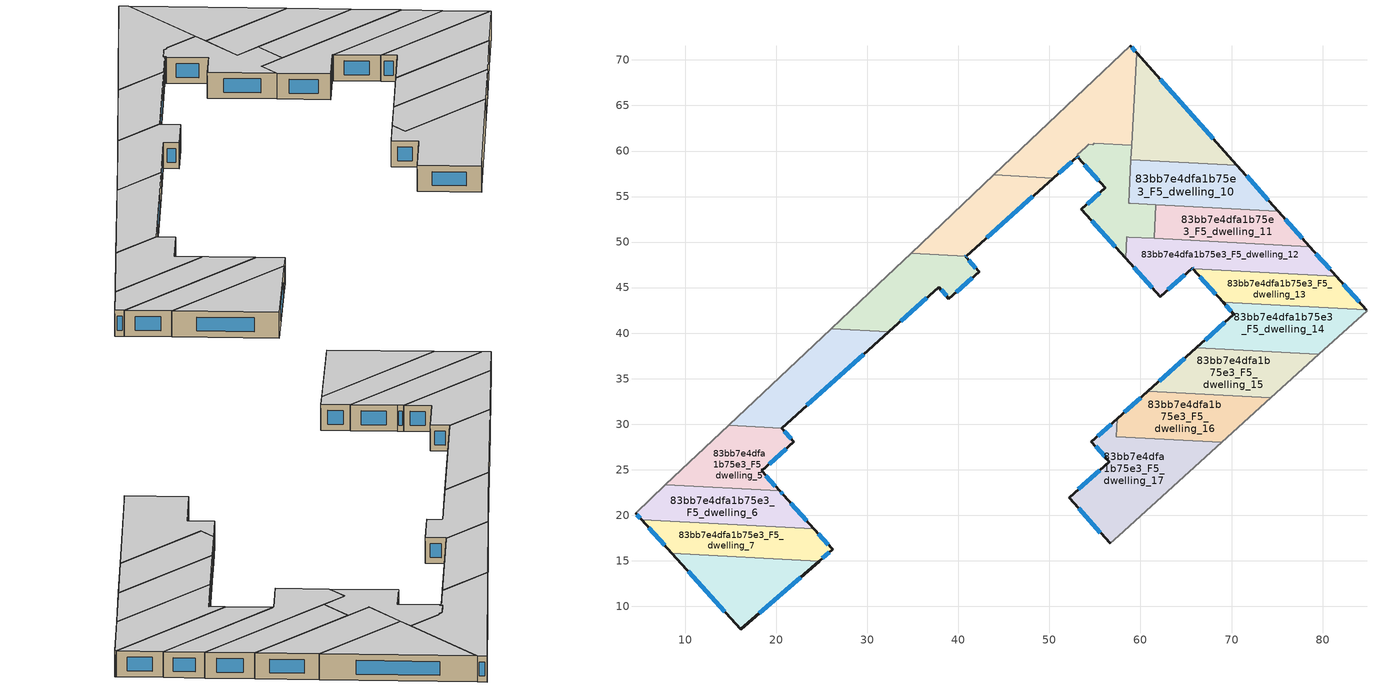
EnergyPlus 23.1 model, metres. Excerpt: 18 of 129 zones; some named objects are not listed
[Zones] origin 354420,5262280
83bb7e4dfa1b75e3_F5_dwelling_0
 floor to 83bb7e4dfa1b75e3_F4_dwelling_0 (EU_floor_Construction): 58.86,71.58 59.58,70.78 59.04,60.63 54.92,60.85 54.77,60.71 54.34,60.73 54.02,60.45 54.01,60.43 53.06,59.58 53.26,59.36 53.15,59.26 53.05,59.37 50.43,57.03 43.89,57.37 z15
 wall outside (EU_wall_Construction): 59.58,70.78 58.86,71.58 / 50.43,57.03 53.05,59.37 53.15,59.26 z15:18
 wall to 83bb7e4dfa1b75e3_F5_dwelling_1 (EU_wall_Construction): 53.15,59.26 53.26,59.36 53.06,59.58 54.01,60.43 54.02,60.45 / 54.03,60.45 54.34,60.73 54.77,60.71 54.92,60.85 59.04,60.63 z15:18
 wall to 83bb7e4dfa1b75e3_F5_dwelling_2 (EU_wall_Construction): 43.89,57.37 50.43,57.03 z15:18
 wall adiabatic (EU_wall_Construction): 58.86,71.58 43.89,57.37 z15:18
 wall to 83bb7e4dfa1b75e3_F5_dwelling_9 (EU_wall_Construction): 59.04,60.63 59.58,70.78 z15:18
 window (EU_Window_Construction): 59.41,70.96 59.03,71.39 / 53.07,59.34 53.13,59.29 / 51.05,57.58 52.43,58.82 z15.7:17.3
 ceiling to 83bb7e4dfa1b75e3_F6_dwelling_0 (EU_floor_Construction): 59.04,60.63 59.58,70.78 58.86,71.58 43.89,57.37 50.43,57.03 53.05,59.37 53.15,59.26 53.26,59.36 53.06,59.58 54.01,60.43 54.02,60.45 54.34,60.73 54.77,60.71 54.92,60.85 z18
83bb7e4dfa1b75e3_F5_dwelling_1
 floor to 83bb7e4dfa1b75e3_F4_dwelling_1 (EU_floor_Construction): 59.04,60.63 58.71,54.27 58.91,54.26 61.7,54.11 61.51,50.4 58.71,50.55 58.51,50.56 58.39,48.21 53.52,53.61 56.14,55.95 53.15,59.26 53.26,59.36 53.06,59.58 54.01,60.43 54.03,60.45 54.34,60.73 54.77,60.71 54.92,60.85 z15
 wall outside (EU_wall_Construction): 53.15,59.26 56.14,55.95 53.52,53.61 58.39,48.21 z15:18
 wall to 83bb7e4dfa1b75e3_F5_dwelling_12 (EU_wall_Construction): 58.39,48.21 58.51,50.56 58.71,50.55 61.51,50.4 z15:18
 wall to 83bb7e4dfa1b75e3_F5_dwelling_11 (EU_wall_Construction): 61.51,50.4 61.7,54.11 z15:18
 wall to 83bb7e4dfa1b75e3_F5_dwelling_10 (EU_wall_Construction): 61.7,54.11 58.91,54.26 58.71,54.27 58.96,59.06 z15:18
 wall to 83bb7e4dfa1b75e3_F5_dwelling_9 (EU_wall_Construction): 58.96,59.06 59.04,60.63 z15:18
 window (EU_Window_Construction): 54.66,52.34 57.24,49.48 / 55.52,55.4 54.14,54.16 / 53.85,58.48 55.43,56.72 z15.7:17.3
 ceiling to 83bb7e4dfa1b75e3_F6_dwelling_1 (EU_floor_Construction): 61.51,50.4 61.7,54.11 58.91,54.26 58.71,54.27 59.04,60.63 54.92,60.85 54.77,60.71 54.34,60.73 54.03,60.45 54.01,60.43 53.06,59.58 53.26,59.36 53.15,59.26 56.14,55.95 53.52,53.61 58.39,48.21 58.51,50.56 58.71,50.55 z18
83bb7e4dfa1b75e3_F5_dwelling_10
 floor to 83bb7e4dfa1b75e3_F4_dwelling_10 (EU_floor_Construction): 70.6,58.44 75.11,53.4 58.71,54.27 58.96,59.06 z15
 wall outside (EU_wall_Construction): 75.11,53.4 70.6,58.44 z15:18
 wall to 83bb7e4dfa1b75e3_F5_dwelling_9 (EU_wall_Construction): 70.6,58.44 58.96,59.06 z15:18
 wall to 83bb7e4dfa1b75e3_F5_dwelling_11 (EU_wall_Construction): 61.7,54.11 75.11,53.4 z15:18
 window (EU_Window_Construction): 74.05,54.59 71.66,57.26 z15.7:17.3
 ceiling to 83bb7e4dfa1b75e3_F6_dwelling_10 (EU_floor_Construction): 75.11,53.4 70.6,58.44 58.96,59.06 58.71,54.27 z18
83bb7e4dfa1b75e3_F5_dwelling_11
 floor to 83bb7e4dfa1b75e3_F4_dwelling_11 (EU_floor_Construction): 75.11,53.4 78.6,49.5 61.51,50.4 61.7,54.11 z15
 wall outside (EU_wall_Construction): 78.6,49.5 75.11,53.4 z15:18
 wall to 83bb7e4dfa1b75e3_F5_dwelling_12 (EU_wall_Construction): 61.51,50.4 78.6,49.5 z15:18
 window (EU_Window_Construction): 77.78,50.41 75.93,52.48 z15.7:17.3
 ceiling to 83bb7e4dfa1b75e3_F6_dwelling_11 (EU_floor_Construction): 78.6,49.5 75.11,53.4 61.7,54.11 61.51,50.4 z18
83bb7e4dfa1b75e3_F5_dwelling_12
 floor to 83bb7e4dfa1b75e3_F4_dwelling_12 (EU_floor_Construction): 78.6,49.5 81.5,46.25 65.73,47.08 65.67,47.15 62.18,44.01 58.39,48.21 58.51,50.56 z15
 wall outside (EU_wall_Construction): 81.5,46.25 78.6,49.5 / 58.39,48.21 62.18,44.01 65.67,47.15 65.73,47.08 z15:18
 wall to 83bb7e4dfa1b75e3_F5_dwelling_13 (EU_wall_Construction): 65.73,47.08 81.5,46.25 z15:18
 window (EU_Window_Construction): 80.82,47.01 79.28,48.73 / 65.69,47.13 65.72,47.1 / 63,44.75 64.85,46.41 / 59.28,47.23 61.29,45 z15.7:17.3
 ceiling to 83bb7e4dfa1b75e3_F6_dwelling_12 (EU_floor_Construction): 81.5,46.25 78.6,49.5 58.51,50.56 58.39,48.21 62.18,44.01 65.67,47.15 65.73,47.08 z18
83bb7e4dfa1b75e3_F5_dwelling_13
 floor to 83bb7e4dfa1b75e3_F4_dwelling_13 (EU_floor_Construction): 81.5,46.25 84.8,42.56 69.07,43.39 65.73,47.08 z15
 wall outside (EU_wall_Construction): 65.73,47.08 69.07,43.39 / 84.8,42.56 81.5,46.25 z15:18
 wall to 83bb7e4dfa1b75e3_F5_dwelling_14 (EU_wall_Construction): 69.07,43.39 84.8,42.56 z15:18
 window (EU_Window_Construction): 66.52,46.21 68.28,44.25 / 84.02,43.42 82.27,45.38 z15.7:17.3
 ceiling to 83bb7e4dfa1b75e3_F6_dwelling_13 (EU_floor_Construction): 84.8,42.56 81.5,46.25 65.73,47.08 69.07,43.39 z18
83bb7e4dfa1b75e3_F5_dwelling_14
 floor to 83bb7e4dfa1b75e3_F4_dwelling_14 (EU_floor_Construction): 84.8,42.56 84.88,42.47 79.58,37.66 66.12,38.37 70.25,42.07 69.07,43.39 z15
 wall outside (EU_wall_Construction): 69.07,43.39 70.25,42.07 66.12,38.37 z15:18
 wall adiabatic (EU_wall_Construction): 79.58,37.66 84.88,42.47 84.8,42.56 z15:18
 wall to 83bb7e4dfa1b75e3_F5_dwelling_15 (EU_wall_Construction): 66.12,38.37 79.58,37.66 z15:18
 window (EU_Window_Construction): 69.28,41.2 67.09,39.24 / 69.35,43.08 69.97,42.38 z15.7:17.3
 ceiling to 83bb7e4dfa1b75e3_F6_dwelling_14 (EU_floor_Construction): 84.88,42.47 84.8,42.56 69.07,43.39 70.25,42.07 66.12,38.37 79.58,37.66 z18
83bb7e4dfa1b75e3_F5_dwelling_15
 floor to 83bb7e4dfa1b75e3_F4_dwelling_15 (EU_floor_Construction): 79.58,37.66 74.33,32.9 60.82,33.62 66.12,38.37 z15
 wall outside (EU_wall_Construction): 66.12,38.37 60.82,33.62 z15:18
 wall to 83bb7e4dfa1b75e3_F5_dwelling_16 (EU_wall_Construction): 60.82,33.62 74.33,32.9 z15:18
 wall adiabatic (EU_wall_Construction): 74.33,32.9 79.58,37.66 z15:18
 window (EU_Window_Construction): 64.88,37.26 62.06,34.73 z15.7:17.3
 ceiling to 83bb7e4dfa1b75e3_F6_dwelling_15 (EU_floor_Construction): 79.58,37.66 66.12,38.37 60.82,33.62 74.33,32.9 z18
83bb7e4dfa1b75e3_F5_dwelling_16
 floor to 83bb7e4dfa1b75e3_F4_dwelling_16 (EU_floor_Construction): 74.33,32.9 68.95,28.03 57.35,28.64 57.46,30.6 60.82,33.62 z15
 wall outside (EU_wall_Construction): 60.82,33.62 57.46,30.6 z15:18
 wall adiabatic (EU_wall_Construction): 68.95,28.03 74.33,32.9 z15:18
 wall to 83bb7e4dfa1b75e3_F5_dwelling_17 (EU_wall_Construction): 57.46,30.6 57.35,28.64 68.95,28.03 z15:18
 window (EU_Window_Construction): 60.03,32.91 58.25,31.31 z15.7:17.3
 ceiling to 83bb7e4dfa1b75e3_F6_dwelling_16 (EU_floor_Construction): 74.33,32.9 60.82,33.62 57.46,30.6 57.35,28.64 68.95,28.03 z18
83bb7e4dfa1b75e3_F5_dwelling_17
 floor to 83bb7e4dfa1b75e3_F4_dwelling_17 (EU_floor_Construction): 68.95,28.03 57.6,17.75 56.67,16.91 52.15,21.93 56.58,25.89 54.62,28.06 57.46,30.6 57.35,28.64 z15
 wall outside (EU_wall_Construction): 57.46,30.6 54.62,28.06 56.58,25.89 52.15,21.93 56.67,16.91 z15:18
 wall adiabatic (EU_wall_Construction): 56.67,16.91 57.6,17.75 68.95,28.03 z15:18
 window (EU_Window_Construction): 56.79,30.01 55.29,28.66 / 53.21,20.75 55.61,18.09 / 55.54,24.96 53.19,22.86 / 55.08,27.55 56.12,26.4 z15.7:17.3
 ceiling to 83bb7e4dfa1b75e3_F6_dwelling_17 (EU_floor_Construction): 68.95,28.03 57.35,28.64 57.46,30.6 54.62,28.06 56.58,25.89 52.15,21.93 56.67,16.91 57.6,17.75 z18
83bb7e4dfa1b75e3_F5_dwelling_2
 floor to 83bb7e4dfa1b75e3_F4_dwelling_2 (EU_floor_Construction): 50.43,57.03 40.87,48.46 34.84,48.78 43.89,57.37 z15
 wall outside (EU_wall_Construction): 40.87,48.46 50.43,57.03 z15:18
 wall to 83bb7e4dfa1b75e3_F5_dwelling_3 (EU_wall_Construction): 34.84,48.78 40.87,48.46 z15:18
 wall adiabatic (EU_wall_Construction): 43.89,57.37 34.84,48.78 z15:18
 window (EU_Window_Construction): 43.12,50.47 48.19,55.01 z15.7:17.3
 ceiling to 83bb7e4dfa1b75e3_F6_dwelling_2 (EU_floor_Construction): 50.43,57.03 43.89,57.37 34.84,48.78 40.87,48.46 z18
83bb7e4dfa1b75e3_F5_dwelling_3
 floor to 83bb7e4dfa1b75e3_F4_dwelling_3 (EU_floor_Construction): 40.87,48.46 40.81,48.4 42.28,46.76 38.97,43.79 37.84,45.04 32.38,40.14 26.05,40.48 31.28,45.4 34.84,48.78 z15
 wall outside (EU_wall_Construction): 32.38,40.14 37.84,45.04 38.97,43.79 42.28,46.76 40.81,48.4 40.87,48.46 z15:18
 wall to 83bb7e4dfa1b75e3_F5_dwelling_4 (EU_wall_Construction): 26.05,40.48 32.38,40.14 z15:18
 wall adiabatic (EU_wall_Construction): 34.84,48.78 31.28,45.4 26.05,40.48 z15:18
 window (EU_Window_Construction): 38.1,44.74 38.7,44.08 / 33.66,41.29 36.56,43.89 / 40.82,48.41 40.86,48.44 / 41.94,47.15 41.15,48.01 / 39.75,44.48 41.5,46.06 z15.7:17.3
 ceiling to 83bb7e4dfa1b75e3_F6_dwelling_3 (EU_floor_Construction): 38.97,43.79 42.28,46.76 40.81,48.4 40.87,48.46 34.84,48.78 31.28,45.4 26.05,40.48 32.38,40.14 37.84,45.04 z18
83bb7e4dfa1b75e3_F5_dwelling_4
 floor to 83bb7e4dfa1b75e3_F4_dwelling_4 (EU_floor_Construction): 32.38,40.14 20.58,29.58 14.79,29.88 26.05,40.48 z15
 wall outside (EU_wall_Construction): 20.58,29.58 32.38,40.14 z15:18
 wall to 83bb7e4dfa1b75e3_F5_dwelling_5 (EU_wall_Construction): 14.79,29.88 20.58,29.58 z15:18
 wall adiabatic (EU_wall_Construction): 26.05,40.48 14.79,29.88 z15:18
 window (EU_Window_Construction): 23.35,32.06 29.61,37.66 z15.7:17.3
 ceiling to 83bb7e4dfa1b75e3_F6_dwelling_4 (EU_floor_Construction): 32.38,40.14 26.05,40.48 14.79,29.88 20.58,29.58 z18
83bb7e4dfa1b75e3_F5_dwelling_5
 floor to 83bb7e4dfa1b75e3_F4_dwelling_5 (EU_floor_Construction): 20.58,29.58 21.95,28.05 18.39,24.87 20.37,22.67 7.83,23.33 14.79,29.88 z15
 wall outside (EU_wall_Construction): 20.37,22.67 18.39,24.87 21.95,28.05 20.58,29.58 z15:18
 wall to 83bb7e4dfa1b75e3_F5_dwelling_6 (EU_wall_Construction): 7.83,23.33 20.37,22.67 z15:18
 wall adiabatic (EU_wall_Construction): 14.79,29.88 7.83,23.33 z15:18
 window (EU_Window_Construction): 21.63,28.41 20.9,29.22 / 19.23,25.62 21.12,27.31 / 19.91,23.19 18.86,24.35 z15.7:17.3
 ceiling to 83bb7e4dfa1b75e3_F6_dwelling_5 (EU_floor_Construction): 20.37,22.67 18.39,24.87 21.95,28.05 20.58,29.58 14.79,29.88 7.83,23.33 z18
83bb7e4dfa1b75e3_F5_dwelling_6
 floor to 83bb7e4dfa1b75e3_F4_dwelling_6 (EU_floor_Construction): 20.82,22.17 24.13,18.51 5.21,19.51 4.54,20.25 7.83,23.33 20.37,22.67 z15
 wall outside (EU_wall_Construction): 4.54,20.25 5.21,19.51 / 24.13,18.51 20.82,22.17 20.37,22.67 z15:18
 wall adiabatic (EU_wall_Construction): 7.83,23.33 4.54,20.25 z15:18
 wall to 83bb7e4dfa1b75e3_F5_dwelling_7 (EU_wall_Construction): 5.21,19.51 24.13,18.51 z15:18
 window (EU_Window_Construction): 4.7,20.07 5.05,19.68 / 20.71,22.29 20.48,22.55 / 23.35,19.37 21.6,21.31 z15.7:17.3
 ceiling to 83bb7e4dfa1b75e3_F6_dwelling_6 (EU_floor_Construction): 24.13,18.51 20.82,22.17 20.37,22.67 7.83,23.33 4.54,20.25 5.21,19.51 z18
83bb7e4dfa1b75e3_F5_dwelling_7
 floor to 83bb7e4dfa1b75e3_F4_dwelling_7 (EU_floor_Construction): 24.13,18.51 26.19,16.24 24.73,14.97 8.54,15.83 5.21,19.51 z15
 wall outside (EU_wall_Construction): 5.21,19.51 8.54,15.83 / 24.73,14.97 26.19,16.24 24.13,18.51 z15:18
 wall to 83bb7e4dfa1b75e3_F5_dwelling_8 (EU_wall_Construction): 8.54,15.83 24.73,14.97 z15:18
 window (EU_Window_Construction): 5.99,18.65 7.76,16.69 / 25.7,16.77 24.61,17.98 / 25.08,15.27 25.85,15.94 z15.7:17.3
 ceiling to 83bb7e4dfa1b75e3_F6_dwelling_7 (EU_floor_Construction): 26.19,16.24 24.13,18.51 5.21,19.51 8.54,15.83 24.73,14.97 z18
83bb7e4dfa1b75e3_F5_dwelling_8
 floor to 83bb7e4dfa1b75e3_F4_dwelling_8 (EU_floor_Construction): 24.73,14.97 16.11,7.46 8.54,15.83 z15
 wall outside (EU_wall_Construction): 8.54,15.83 16.11,7.46 24.73,14.97 z15:18
 window (EU_Window_Construction): 18.14,9.22 22.71,13.21 / 10.32,13.86 14.33,9.42 z15.7:17.3
 ceiling to 83bb7e4dfa1b75e3_F6_dwelling_8 (EU_floor_Construction): 24.73,14.97 8.54,15.83 16.11,7.46 z18
83bb7e4dfa1b75e3_F5_dwelling_9
 floor to 83bb7e4dfa1b75e3_F4_dwelling_9 (EU_floor_Construction): 59.58,70.78 70.6,58.44 58.96,59.06 z15
 wall outside (EU_wall_Construction): 70.6,58.44 59.58,70.78 z15:18
 window (EU_Window_Construction): 68.01,61.34 62.17,67.88 z15.7:17.3
 ceiling to 83bb7e4dfa1b75e3_F6_dwelling_9 (EU_floor_Construction): 70.6,58.44 59.58,70.78 58.96,59.06 z18
[Building]
EU S2 Campaign: North Axis=0; Terrain=City; Solar Distribution=FullExterior
[Site:Location]
Budapest.Ferenc.Liszt.Intl.AP: Latitude=47.437; Longitude=19.256; Time Zone=1; Elevation=185
[SizingPeriod:WeatherFileDays]
AnnualSizingPeriod: Begin Month=1; Begin Day of Month=1; End Month=12; End Day of Month=31; Day of Week for Start Day=Monday; Use Weather File Daylight Saving Period=No; Use Weather File Rain and Snow Indicators=No
[MATERIAL]
EU_InternalMass_Material: Roughness=MediumRough; Thickness=0.1; Conductivity=1; Density=1800; Specific Heat=900; Thermal Absorptance=0.9; Solar Absorptance=0.7; Visible Absorptance=0.7
[MATERIAL:NOMASS] Roughness=MediumRough; Thermal Absorptance=0.9; Solar Absorptance=0.7; Visible Absorptance=0.7
Name | Thermal Resistance
EU_wall_NoMass | 0.832559
EU_floor_NoMass | 0.872794
[WINDOWMATERIAL:SIMPLEGLAZINGSYSTEM]
EU_Window_SimpleGlazing: UFactor=2.79869; Solar Heat Gain Coefficient=0.75; Visible Transmittance=0.75
[CONSTRUCTION]
EU_wall_Construction: EU_wall_NoMass
EU_floor_Construction: EU_floor_NoMass
EU_Window_Construction: EU_Window_SimpleGlazing
EU_InternalMass_Construction: EU_InternalMass_Material
[ZONE] Type=1; Multiplier=1; Ceiling Height=autocalculate; Floor Area=autocalculate; Part of Total Floor Area=Yes
Name | Volume
83bb7e4dfa1b75e3_F5_dwelling_0 | 273.996
83bb7e4dfa1b75e3_F5_dwelling_1 | 168.745
83bb7e4dfa1b75e3_F5_dwelling_10 | 202.135
83bb7e4dfa1b75e3_F5_dwelling_11 | 170.207
83bb7e4dfa1b75e3_F5_dwelling_12 | 231.677
83bb7e4dfa1b75e3_F5_dwelling_13 | 166.284
83bb7e4dfa1b75e3_F5_dwelling_14 | 212.929
83bb7e4dfa1b75e3_F5_dwelling_15 | 203.663
83bb7e4dfa1b75e3_F5_dwelling_16 | 203.62
83bb7e4dfa1b75e3_F5_dwelling_17 | 294.238
83bb7e4dfa1b75e3_F5_dwelling_2 | 171.122
83bb7e4dfa1b75e3_F5_dwelling_3 | 193.853
83bb7e4dfa1b75e3_F5_dwelling_4 | 203.385
83bb7e4dfa1b75e3_F5_dwelling_5 | 183.77
83bb7e4dfa1b75e3_F5_dwelling_6 | 193.573
83bb7e4dfa1b75e3_F5_dwelling_7 | 193.58
83bb7e4dfa1b75e3_F5_dwelling_8 | 193.571
83bb7e4dfa1b75e3_F5_dwelling_9 | 205.185
[INTERNALMASS] Construction=EU_InternalMass_Construction
Name | Zone or ZoneList | Surface Area
83bb7e4dfa1b75e3_F5_dwelling_0_EU_InternalMass | 83bb7e4dfa1b75e3_F5_dwelling_0 | 91.3369
83bb7e4dfa1b75e3_F5_dwelling_1_EU_InternalMass | 83bb7e4dfa1b75e3_F5_dwelling_1 | 56.2485
83bb7e4dfa1b75e3_F5_dwelling_2_EU_InternalMass | 83bb7e4dfa1b75e3_F5_dwelling_2 | 57.0474
83bb7e4dfa1b75e3_F5_dwelling_3_EU_InternalMass | 83bb7e4dfa1b75e3_F5_dwelling_3 | 64.6176
83bb7e4dfa1b75e3_F5_dwelling_4_EU_InternalMass | 83bb7e4dfa1b75e3_F5_dwelling_4 | 67.7954
83bb7e4dfa1b75e3_F5_dwelling_5_EU_InternalMass | 83bb7e4dfa1b75e3_F5_dwelling_5 | 61.2566
83bb7e4dfa1b75e3_F5_dwelling_6_EU_InternalMass | 83bb7e4dfa1b75e3_F5_dwelling_6 | 64.5244
83bb7e4dfa1b75e3_F5_dwelling_7_EU_InternalMass | 83bb7e4dfa1b75e3_F5_dwelling_7 | 64.527
83bb7e4dfa1b75e3_F5_dwelling_8_EU_InternalMass | 83bb7e4dfa1b75e3_F5_dwelling_8 | 64.5238
83bb7e4dfa1b75e3_F5_dwelling_9_EU_InternalMass | 83bb7e4dfa1b75e3_F5_dwelling_9 | 68.395
83bb7e4dfa1b75e3_F5_dwelling_10_EU_InternalMass | 83bb7e4dfa1b75e3_F5_dwelling_10 | 67.3781
83bb7e4dfa1b75e3_F5_dwelling_11_EU_InternalMass | 83bb7e4dfa1b75e3_F5_dwelling_11 | 56.7353
83bb7e4dfa1b75e3_F5_dwelling_12_EU_InternalMass | 83bb7e4dfa1b75e3_F5_dwelling_12 | 77.2276
83bb7e4dfa1b75e3_F5_dwelling_13_EU_InternalMass | 83bb7e4dfa1b75e3_F5_dwelling_13 | 55.428
83bb7e4dfa1b75e3_F5_dwelling_14_EU_InternalMass | 83bb7e4dfa1b75e3_F5_dwelling_14 | 70.9763
83bb7e4dfa1b75e3_F5_dwelling_15_EU_InternalMass | 83bb7e4dfa1b75e3_F5_dwelling_15 | 67.8877
83bb7e4dfa1b75e3_F5_dwelling_16_EU_InternalMass | 83bb7e4dfa1b75e3_F5_dwelling_16 | 67.8733
83bb7e4dfa1b75e3_F5_dwelling_17_EU_InternalMass | 83bb7e4dfa1b75e3_F5_dwelling_17 | 98.0796
[OTHEREQUIPMENT] Fuel Type=Electricity; Design Level Calculation Method=Watts/Area; Power per Zone Floor Area=1; Fraction Latent=0; Fraction Radiant=0; Fraction Lost=0; Carbon Dioxide Generation Rate=0; EndUse Subcategory=EU_Step8_InternalGains
Name | Zone or ZoneList or Space or SpaceList | Schedule
EU_Step8_InternalGain_83bb7e4dfa1b75e3_F5_dwelling_0_f000 | 83bb7e4dfa1b75e3_F5_dwelling_0 | EU_Step8_GainSchedule_83bb7e4dfa1b75e3_F5_dwelling_0_f000
EU_Step8_InternalGain_83bb7e4dfa1b75e3_F5_dwelling_1_f000 | 83bb7e4dfa1b75e3_F5_dwelling_1 | EU_Step8_GainSchedule_83bb7e4dfa1b75e3_F5_dwelling_1_f000
EU_Step8_InternalGain_83bb7e4dfa1b75e3_F5_dwelling_2_f000 | 83bb7e4dfa1b75e3_F5_dwelling_2 | EU_Step8_GainSchedule_83bb7e4dfa1b75e3_F5_dwelling_2_f000
EU_Step8_InternalGain_83bb7e4dfa1b75e3_F5_dwelling_3_f000 | 83bb7e4dfa1b75e3_F5_dwelling_3 | EU_Step8_GainSchedule_83bb7e4dfa1b75e3_F5_dwelling_3_f000
EU_Step8_InternalGain_83bb7e4dfa1b75e3_F5_dwelling_4_f000 | 83bb7e4dfa1b75e3_F5_dwelling_4 | EU_Step8_GainSchedule_83bb7e4dfa1b75e3_F5_dwelling_4_f000
EU_Step8_InternalGain_83bb7e4dfa1b75e3_F5_dwelling_5_f000 | 83bb7e4dfa1b75e3_F5_dwelling_5 | EU_Step8_GainSchedule_83bb7e4dfa1b75e3_F5_dwelling_5_f000
EU_Step8_InternalGain_83bb7e4dfa1b75e3_F5_dwelling_6_f000 | 83bb7e4dfa1b75e3_F5_dwelling_6 | EU_Step8_GainSchedule_83bb7e4dfa1b75e3_F5_dwelling_6_f000
EU_Step8_InternalGain_83bb7e4dfa1b75e3_F5_dwelling_7_f000 | 83bb7e4dfa1b75e3_F5_dwelling_7 | EU_Step8_GainSchedule_83bb7e4dfa1b75e3_F5_dwelling_7_f000
EU_Step8_InternalGain_83bb7e4dfa1b75e3_F5_dwelling_8_f000 | 83bb7e4dfa1b75e3_F5_dwelling_8 | EU_Step8_GainSchedule_83bb7e4dfa1b75e3_F5_dwelling_8_f000
EU_Step8_InternalGain_83bb7e4dfa1b75e3_F5_dwelling_9_f000 | 83bb7e4dfa1b75e3_F5_dwelling_9 | EU_Step8_GainSchedule_83bb7e4dfa1b75e3_F5_dwelling_9_f000
EU_Step8_InternalGain_83bb7e4dfa1b75e3_F5_dwelling_10_f000 | 83bb7e4dfa1b75e3_F5_dwelling_10 | EU_Step8_GainSchedule_83bb7e4dfa1b75e3_F5_dwelling_10_f000
EU_Step8_InternalGain_83bb7e4dfa1b75e3_F5_dwelling_11_f000 | 83bb7e4dfa1b75e3_F5_dwelling_11 | EU_Step8_GainSchedule_83bb7e4dfa1b75e3_F5_dwelling_11_f000
EU_Step8_InternalGain_83bb7e4dfa1b75e3_F5_dwelling_12_f000 | 83bb7e4dfa1b75e3_F5_dwelling_12 | EU_Step8_GainSchedule_83bb7e4dfa1b75e3_F5_dwelling_12_f000
EU_Step8_InternalGain_83bb7e4dfa1b75e3_F5_dwelling_13_f000 | 83bb7e4dfa1b75e3_F5_dwelling_13 | EU_Step8_GainSchedule_83bb7e4dfa1b75e3_F5_dwelling_13_f000
EU_Step8_InternalGain_83bb7e4dfa1b75e3_F5_dwelling_14_f000 | 83bb7e4dfa1b75e3_F5_dwelling_14 | EU_Step8_GainSchedule_83bb7e4dfa1b75e3_F5_dwelling_14_f000
EU_Step8_InternalGain_83bb7e4dfa1b75e3_F5_dwelling_15_f000 | 83bb7e4dfa1b75e3_F5_dwelling_15 | EU_Step8_GainSchedule_83bb7e4dfa1b75e3_F5_dwelling_15_f000
EU_Step8_InternalGain_83bb7e4dfa1b75e3_F5_dwelling_16_f000 | 83bb7e4dfa1b75e3_F5_dwelling_16 | EU_Step8_GainSchedule_83bb7e4dfa1b75e3_F5_dwelling_16_f000
EU_Step8_InternalGain_83bb7e4dfa1b75e3_F5_dwelling_17_f000 | 83bb7e4dfa1b75e3_F5_dwelling_17 | EU_Step8_GainSchedule_83bb7e4dfa1b75e3_F5_dwelling_17_f000
[ZONEVENTILATION:DESIGNFLOWRATE] Schedule=EU_AlwaysOn; Design Flow Rate Calculation Method=AirChanges/Hour; Air Changes per Hour=0.475469; Ventilation Type=Natural; Fan Pressure Rise=0; Fan Total Efficiency=1; Constant Term Coefficient=1; Temperature Term Coefficient=0; Velocity Term Coefficient=0; Velocity Squared Term Coefficient=0; Minimum Indoor Temperature=-100; Maximum Indoor Temperature=100; Delta Temperature=-100; Minimum Outdoor Temperature=-100; Maximum Outdoor Temperature=100; Maximum Wind Speed=40
Name | Zone or ZoneList or Space or SpaceList
EU_ConstantAir_83bb7e4dfa1b75e3_F5_dwelling_0 | 83bb7e4dfa1b75e3_F5_dwelling_0
EU_ConstantAir_83bb7e4dfa1b75e3_F5_dwelling_1 | 83bb7e4dfa1b75e3_F5_dwelling_1
EU_ConstantAir_83bb7e4dfa1b75e3_F5_dwelling_2 | 83bb7e4dfa1b75e3_F5_dwelling_2
EU_ConstantAir_83bb7e4dfa1b75e3_F5_dwelling_3 | 83bb7e4dfa1b75e3_F5_dwelling_3
EU_ConstantAir_83bb7e4dfa1b75e3_F5_dwelling_4 | 83bb7e4dfa1b75e3_F5_dwelling_4
EU_ConstantAir_83bb7e4dfa1b75e3_F5_dwelling_5 | 83bb7e4dfa1b75e3_F5_dwelling_5
EU_ConstantAir_83bb7e4dfa1b75e3_F5_dwelling_6 | 83bb7e4dfa1b75e3_F5_dwelling_6
EU_ConstantAir_83bb7e4dfa1b75e3_F5_dwelling_7 | 83bb7e4dfa1b75e3_F5_dwelling_7
EU_ConstantAir_83bb7e4dfa1b75e3_F5_dwelling_8 | 83bb7e4dfa1b75e3_F5_dwelling_8
EU_ConstantAir_83bb7e4dfa1b75e3_F5_dwelling_9 | 83bb7e4dfa1b75e3_F5_dwelling_9
EU_ConstantAir_83bb7e4dfa1b75e3_F5_dwelling_10 | 83bb7e4dfa1b75e3_F5_dwelling_10
EU_ConstantAir_83bb7e4dfa1b75e3_F5_dwelling_11 | 83bb7e4dfa1b75e3_F5_dwelling_11
EU_ConstantAir_83bb7e4dfa1b75e3_F5_dwelling_12 | 83bb7e4dfa1b75e3_F5_dwelling_12
EU_ConstantAir_83bb7e4dfa1b75e3_F5_dwelling_13 | 83bb7e4dfa1b75e3_F5_dwelling_13
EU_ConstantAir_83bb7e4dfa1b75e3_F5_dwelling_14 | 83bb7e4dfa1b75e3_F5_dwelling_14
EU_ConstantAir_83bb7e4dfa1b75e3_F5_dwelling_15 | 83bb7e4dfa1b75e3_F5_dwelling_15
EU_ConstantAir_83bb7e4dfa1b75e3_F5_dwelling_16 | 83bb7e4dfa1b75e3_F5_dwelling_16
EU_ConstantAir_83bb7e4dfa1b75e3_F5_dwelling_17 | 83bb7e4dfa1b75e3_F5_dwelling_17
[HVACTEMPLATE:ZONE:IDEALLOADSAIRSYSTEM] System Availability Schedule=EU_AlwaysOn; Maximum Heating Supply Air Temperature=50; Minimum Cooling Supply Air Temperature=13; Maximum Heating Supply Air Humidity Ratio=0.0156; Minimum Cooling Supply Air Humidity Ratio=0.0077; Heating Limit=NoLimit; Cooling Limit=NoLimit; Heating Availability Schedule=EU_AlwaysOn; Cooling Availability Schedule=EU_CoolingOff; Dehumidification Control Type=ConstantSensibleHeatRatio; Cooling Sensible Heat Ratio=0.7; Dehumidification Setpoint=60; Humidification Control Type=None; Humidification Setpoint=30; Outdoor Air Method=None; Outdoor Air Flow Rate per Person=0.00944; Outdoor Air Flow Rate per Zone Floor Area=0; Outdoor Air Flow Rate per Zone=0; Demand Controlled Ventilation Type=None; Outdoor Air Economizer Type=NoEconomizer; Heat Recovery Type=None; Sensible Heat Recovery Effectiveness=0.7; Latent Heat Recovery Effectiveness=0.65
Name | Template Thermostat
83bb7e4dfa1b75e3_F5_dwelling_0 | EU_HeatOnly_83bb7e4dfa1b75e3_F5_dwelling_0
83bb7e4dfa1b75e3_F5_dwelling_1 | EU_HeatOnly_83bb7e4dfa1b75e3_F5_dwelling_1
83bb7e4dfa1b75e3_F5_dwelling_2 | EU_HeatOnly_83bb7e4dfa1b75e3_F5_dwelling_2
83bb7e4dfa1b75e3_F5_dwelling_3 | EU_HeatOnly_83bb7e4dfa1b75e3_F5_dwelling_3
83bb7e4dfa1b75e3_F5_dwelling_4 | EU_HeatOnly_83bb7e4dfa1b75e3_F5_dwelling_4
83bb7e4dfa1b75e3_F5_dwelling_5 | EU_HeatOnly_83bb7e4dfa1b75e3_F5_dwelling_5
83bb7e4dfa1b75e3_F5_dwelling_6 | EU_HeatOnly_83bb7e4dfa1b75e3_F5_dwelling_6
83bb7e4dfa1b75e3_F5_dwelling_7 | EU_HeatOnly_83bb7e4dfa1b75e3_F5_dwelling_7
83bb7e4dfa1b75e3_F5_dwelling_8 | EU_HeatOnly_83bb7e4dfa1b75e3_F5_dwelling_8
83bb7e4dfa1b75e3_F5_dwelling_9 | EU_HeatOnly_83bb7e4dfa1b75e3_F5_dwelling_9
83bb7e4dfa1b75e3_F5_dwelling_10 | EU_HeatOnly_83bb7e4dfa1b75e3_F5_dwelling_10
83bb7e4dfa1b75e3_F5_dwelling_11 | EU_HeatOnly_83bb7e4dfa1b75e3_F5_dwelling_11
83bb7e4dfa1b75e3_F5_dwelling_12 | EU_HeatOnly_83bb7e4dfa1b75e3_F5_dwelling_12
83bb7e4dfa1b75e3_F5_dwelling_13 | EU_HeatOnly_83bb7e4dfa1b75e3_F5_dwelling_13
83bb7e4dfa1b75e3_F5_dwelling_14 | EU_HeatOnly_83bb7e4dfa1b75e3_F5_dwelling_14
83bb7e4dfa1b75e3_F5_dwelling_15 | EU_HeatOnly_83bb7e4dfa1b75e3_F5_dwelling_15
83bb7e4dfa1b75e3_F5_dwelling_16 | EU_HeatOnly_83bb7e4dfa1b75e3_F5_dwelling_16
83bb7e4dfa1b75e3_F5_dwelling_17 | EU_HeatOnly_83bb7e4dfa1b75e3_F5_dwelling_17
[SIZING:ZONE] Zone Cooling Design Supply Air Temperature Input Method=SupplyAirTemperature; Zone Cooling Design Supply Air Temperature=13; Zone Heating Design Supply Air Temperature Input Method=SupplyAirTemperature; Zone Heating Design Supply Air Temperature=50; Zone Cooling Design Supply Air Humidity Ratio=0.008; Zone Heating Design Supply Air Humidity Ratio=0.008; Cooling Design Air Flow Method=DesignDay; Cooling Design Air Flow Rate=0; Cooling Minimum Air Flow per Zone Floor Area=0.000762; Cooling Minimum Air Flow=0; Cooling Minimum Air Flow Fraction=0.2; Heating Design Air Flow Method=DesignDay; Heating Design Air Flow Rate=0; Heating Maximum Air Flow per Zone Floor Area=0.002032; Heating Maximum Air Flow=0.141576; Heating Maximum Air Flow Fraction=0.3; Account for Dedicated Outdoor Air System=No; Dedicated Outdoor Air System Control Strategy=NeutralSupplyAir; Dedicated Outdoor Air Low Setpoint Temperature for Design=autosize; Dedicated Outdoor Air High Setpoint Temperature for Design=autosize; Zone Load Sizing Method=Sensible Load Only No Latent Load; Zone Latent Cooling Design Supply Air Humidity Ratio Input Method=HumidityRatioDifference; Zone Cooling Design Supply Air Humidity Ratio Difference=0.005; Zone Latent Heating Design Supply Air Humidity Ratio Input Method=HumidityRatioDifference; Zone Humidification Design Supply Air Humidity Ratio Difference=0.005
83bb7e4dfa1b75e3_F5_dwelling_0; 83bb7e4dfa1b75e3_F5_dwelling_1; 83bb7e4dfa1b75e3_F5_dwelling_2; 83bb7e4dfa1b75e3_F5_dwelling_3; 83bb7e4dfa1b75e3_F5_dwelling_4; 83bb7e4dfa1b75e3_F5_dwelling_5; 83bb7e4dfa1b75e3_F5_dwelling_6; 83bb7e4dfa1b75e3_F5_dwelling_7; 83bb7e4dfa1b75e3_F5_dwelling_8; 83bb7e4dfa1b75e3_F5_dwelling_9; 83bb7e4dfa1b75e3_F5_dwelling_10; 83bb7e4dfa1b75e3_F5_dwelling_11; 83bb7e4dfa1b75e3_F5_dwelling_12; 83bb7e4dfa1b75e3_F5_dwelling_13; 83bb7e4dfa1b75e3_F5_dwelling_14; 83bb7e4dfa1b75e3_F5_dwelling_15; 83bb7e4dfa1b75e3_F5_dwelling_16; 83bb7e4dfa1b75e3_F5_dwelling_17
[SCHEDULE:CONSTANT]
Name | Hourly Value
EU_AlwaysOn | 1
EU_CoolingOff | 0
[SCHEDULE:FILE] Column Number=1; Rows to Skip at Top=0; Number of Hours of Data=8760; Column Separator=Comma; Interpolate to Timestep=No; Minutes per Item=60; Adjust Schedule for Daylight Savings=Yes
Name | File
EU_Step8_GainSchedule_83bb7e4dfa1b75e3_F5_dwelling_0_f000 | ../../schedules/83bb7e4dfa1b75e3/83bb7e4dfa1b75e3_F5_dwelling_0_f000_gain.csv
EU_Step8_GainSchedule_83bb7e4dfa1b75e3_F5_dwelling_1_f000 | ../../schedules/83bb7e4dfa1b75e3/83bb7e4dfa1b75e3_F5_dwelling_1_f000_gain.csv
EU_Step8_GainSchedule_83bb7e4dfa1b75e3_F5_dwelling_2_f000 | ../../schedules/83bb7e4dfa1b75e3/83bb7e4dfa1b75e3_F5_dwelling_2_f000_gain.csv
EU_Step8_GainSchedule_83bb7e4dfa1b75e3_F5_dwelling_3_f000 | ../../schedules/83bb7e4dfa1b75e3/83bb7e4dfa1b75e3_F5_dwelling_3_f000_gain.csv
EU_Step8_GainSchedule_83bb7e4dfa1b75e3_F5_dwelling_4_f000 | ../../schedules/83bb7e4dfa1b75e3/83bb7e4dfa1b75e3_F5_dwelling_4_f000_gain.csv
EU_Step8_GainSchedule_83bb7e4dfa1b75e3_F5_dwelling_5_f000 | ../../schedules/83bb7e4dfa1b75e3/83bb7e4dfa1b75e3_F5_dwelling_5_f000_gain.csv
EU_Step8_GainSchedule_83bb7e4dfa1b75e3_F5_dwelling_6_f000 | ../../schedules/83bb7e4dfa1b75e3/83bb7e4dfa1b75e3_F5_dwelling_6_f000_gain.csv
EU_Step8_GainSchedule_83bb7e4dfa1b75e3_F5_dwelling_7_f000 | ../../schedules/83bb7e4dfa1b75e3/83bb7e4dfa1b75e3_F5_dwelling_7_f000_gain.csv
EU_Step8_GainSchedule_83bb7e4dfa1b75e3_F5_dwelling_8_f000 | ../../schedules/83bb7e4dfa1b75e3/83bb7e4dfa1b75e3_F5_dwelling_8_f000_gain.csv
EU_Step8_GainSchedule_83bb7e4dfa1b75e3_F5_dwelling_9_f000 | ../../schedules/83bb7e4dfa1b75e3/83bb7e4dfa1b75e3_F5_dwelling_9_f000_gain.csv
EU_Step8_GainSchedule_83bb7e4dfa1b75e3_F5_dwelling_10_f000 | ../../schedules/83bb7e4dfa1b75e3/83bb7e4dfa1b75e3_F5_dwelling_10_f000_gain.csv
EU_Step8_GainSchedule_83bb7e4dfa1b75e3_F5_dwelling_11_f000 | ../../schedules/83bb7e4dfa1b75e3/83bb7e4dfa1b75e3_F5_dwelling_11_f000_gain.csv
EU_Step8_GainSchedule_83bb7e4dfa1b75e3_F5_dwelling_12_f000 | ../../schedules/83bb7e4dfa1b75e3/83bb7e4dfa1b75e3_F5_dwelling_12_f000_gain.csv
EU_Step8_GainSchedule_83bb7e4dfa1b75e3_F5_dwelling_13_f000 | ../../schedules/83bb7e4dfa1b75e3/83bb7e4dfa1b75e3_F5_dwelling_13_f000_gain.csv
EU_Step8_GainSchedule_83bb7e4dfa1b75e3_F5_dwelling_14_f000 | ../../schedules/83bb7e4dfa1b75e3/83bb7e4dfa1b75e3_F5_dwelling_14_f000_gain.csv
EU_Step8_GainSchedule_83bb7e4dfa1b75e3_F5_dwelling_15_f000 | ../../schedules/83bb7e4dfa1b75e3/83bb7e4dfa1b75e3_F5_dwelling_15_f000_gain.csv
EU_Step8_GainSchedule_83bb7e4dfa1b75e3_F5_dwelling_16_f000 | ../../schedules/83bb7e4dfa1b75e3/83bb7e4dfa1b75e3_F5_dwelling_16_f000_gain.csv
EU_Step8_GainSchedule_83bb7e4dfa1b75e3_F5_dwelling_17_f000 | ../../schedules/83bb7e4dfa1b75e3/83bb7e4dfa1b75e3_F5_dwelling_17_f000_gain.csv
